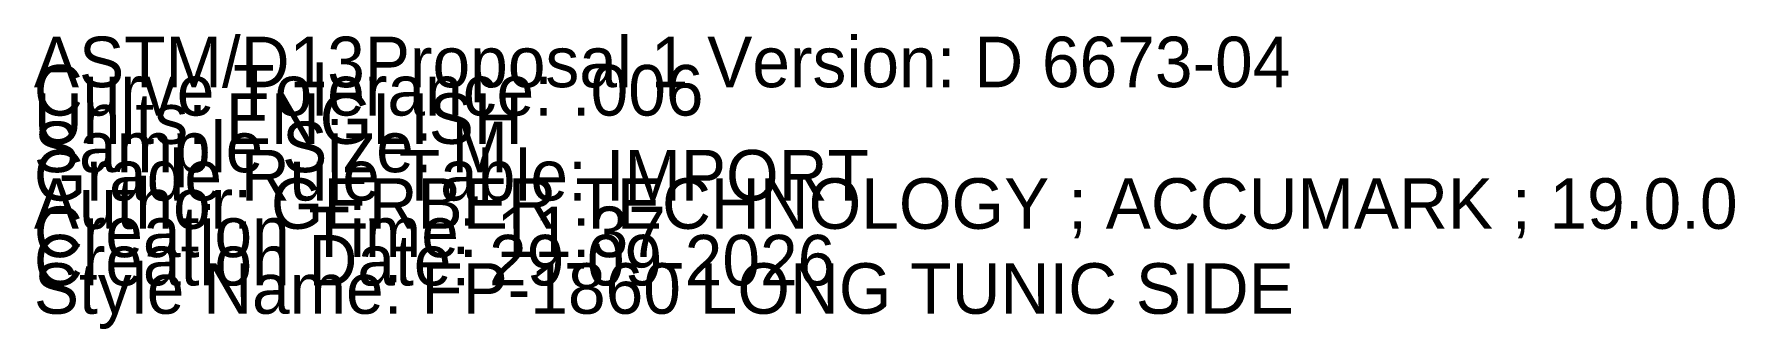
# Model space of a CAD drawing. Extents: x 0 to 212, y -77 to 1.
# Drawn here: x 0 to 8.4, y -0.08 to 1.38 of the extents above; entities outside this region: 1.
import ezdxf

# ---------------------------------------------------------------- set-up
doc = ezdxf.new("R2010")
doc.units = 0

# ---------------------------------------------------------------- blocks, each defined once
blk = doc.blocks.new('FP-1860 LONG TUNIC SIDE_M')
at = {"layer": '1'}
for points in [[(179.7414, -76.7863), (179.822, -70.5281)], [(179.822, -70.5281), (183.7478, -70.7555), (186.0814, -70.8917), (188.4147, -71.0302), (190.748, -71.1717), (193.0811, -71.3176), (195.4151, -71.4688), (196.2816, -71.527), (199.2818, -71.7469), (199.5108, -71.7632), (199.7382, -71.7783), (199.9639, -71.7911), (200.1882, -71.8008), (200.3988, -71.8061), (200.6106, -71.8083), (200.8236, -71.808), (201.0379, -71.8058), (201.2531, -71.8023), (201.597, -71.7951), (201.94, -71.7858), (202.2822, -71.7737), (202.6238, -71.7582), (202.9657, -71.7401), (203.3083, -71.7197), (203.5137, -71.7065), (203.7178, -71.6923), (203.9203, -71.6763), (204.1213, -71.6577), (204.3212, -71.636), (204.5353, -71.6089), (204.7531, -71.5793), (204.9755, -71.5496), (205.2026, -71.5225), (205.4336, -71.5011), (205.6165, -71.4897), (205.7971, -71.4828), (205.976, -71.4792), (206.1528, -71.4779), (206.3274, -71.4779), (206.5002, -71.4783), (207.0214, -71.4788), (207.5462, -71.4879), (208.0706, -71.5064), (208.5941, -71.5332), (208.9433, -71.5561), (209.2902, -71.5819), (212.3524, -71.8211)], [(212.3524, -71.8211), (209.4156, -72.4439), (209.153, -72.5074), (208.8912, -72.5797), (208.6275, -72.6583), (208.3671, -72.7398), (208.1154, -72.8274), (207.8723, -72.9241), (207.6427, -73.031), (207.4239, -73.1549), (207.2085, -73.2953), (206.9999, -73.4469), (206.8003, -73.6089), (206.6104, -73.78), (206.4328, -73.9596), (206.2682, -74.1481), (206.1182, -74.3444), (205.9837, -74.5497), (205.8636, -74.7635), (205.7588, -74.9834), (205.5659, -75.4709)], [(205.5659, -75.4709), (196.5341, -75.4745), (179.7414, -76.7863)]]:
    blk.add_lwpolyline(points, dxfattribs=at)
at = {"layer": '14'}
for points in [[(181.323, -76.2678), (181.3907, -71.0133)], [(181.3907, -71.0133), (183.7248, -71.1485), (186.0581, -71.2847), (188.3908, -71.4231), (190.7234, -71.5646), (193.0561, -71.7105), (195.3892, -71.8616), (196.254, -71.9197), (199.2534, -72.1395), (199.4837, -72.1559), (199.7139, -72.1712), (199.9442, -72.1843), (200.1747, -72.1942), (200.3917, -72.1997), (200.6088, -72.202), (200.8259, -72.2017), (201.0431, -72.1994), (201.2603, -72.1959), (201.6064, -72.1887), (201.9523, -72.1793), (202.2981, -72.167), (202.6431, -72.1514), (202.9878, -72.1331), (203.3326, -72.1126), (203.5399, -72.0993), (203.747, -72.0849), (203.9539, -72.0685), (204.1606, -72.0494), (204.3671, -72.027), (204.5865, -71.9992), (204.8056, -71.9694), (205.0248, -71.9402), (205.2441, -71.914), (205.464, -71.8936), (205.6362, -71.8829), (205.8086, -71.8763), (205.9813, -71.8728), (206.1541, -71.8716), (206.3269, -71.8716), (206.4998, -71.872), (207.0178, -71.8725), (207.5358, -71.8814), (208.0536, -71.8997), (208.5711, -71.9262), (208.9158, -71.9488), (209.2603, -71.9744), (209.6047, -72.0013)], [(209.6047, -72.0013), (209.3284, -72.0599), (209.0543, -72.1262), (208.7826, -72.2012), (208.5124, -72.2817), (208.2435, -72.3659), (207.9778, -72.4584), (207.7164, -72.5624), (207.4623, -72.6806), (207.2191, -72.8184), (206.9852, -72.9709), (206.7599, -73.1345), (206.5443, -73.3096), (206.3384, -73.495), (206.1442, -73.6914), (205.9631, -73.8988), (205.7967, -74.1167), (205.647, -74.3451), (205.5138, -74.5822), (205.3976, -74.8261), (205.2982, -75.0773)], [(205.2982, -75.0773), (196.5186, -75.0808), (181.323, -76.2678)]]:
    blk.add_lwpolyline(points, dxfattribs=at)
at = {"layer": '2'}
for p in [(179.822, -70.5281), (179.822, -70.5281), (181.3907, -71.0133), (181.3907, -71.0133), (199.2818, -71.7469), (212.3524, -71.8211), (212.3524, -71.8211), (209.6047, -72.0013), (209.6047, -72.0013), (199.2534, -72.1395), (191.9206, -73.6406), (199.0072, -73.6406), (196.5186, -75.0808), (205.2982, -75.0773), (205.2982, -75.0773), (196.5341, -75.4745), (205.5659, -75.4709), (205.5659, -75.4709), (181.323, -76.2678), (181.323, -76.2678), (179.7414, -76.7863), (179.7414, -76.7863)]:
    blk.add_point(p, dxfattribs=at)
at = {"layer": '3'}
for p in [(183.7478, -70.7555), (186.0814, -70.8917), (188.4147, -71.0302), (183.7248, -71.1485), (190.748, -71.1717), (186.0581, -71.2847), (193.0811, -71.3176), (188.3908, -71.4231), (195.4151, -71.4688), (205.4336, -71.5011), (205.6165, -71.4897), (205.7971, -71.4828), (205.976, -71.4792), (206.1528, -71.4779), (206.3274, -71.4779), (206.5002, -71.4783), (207.0214, -71.4788), (207.5462, -71.4879), (190.7234, -71.5646), (196.2816, -71.527), (204.7531, -71.5793), (204.9755, -71.5496), (205.2026, -71.5225), (208.0706, -71.5064), (208.5941, -71.5332), (208.9433, -71.5561), (209.2902, -71.5819), (204.1213, -71.6577), (204.3212, -71.636), (204.5353, -71.6089), (193.0561, -71.7105), (202.9657, -71.7401), (203.3083, -71.7197), (203.5137, -71.7065), (203.7178, -71.6923), (203.9203, -71.6763), (199.5108, -71.7632), (199.7382, -71.7783), (199.9639, -71.7911), (200.1882, -71.8008), (200.3988, -71.8061), (200.6106, -71.8083), (200.8236, -71.808), (201.0379, -71.8058), (201.2531, -71.8023), (201.597, -71.7951), (201.94, -71.7858), (202.2822, -71.7737), (202.6238, -71.7582), (195.3892, -71.8616), (196.254, -71.9197), (205.2441, -71.914), (205.464, -71.8936), (205.6362, -71.8829), (205.8086, -71.8763), (205.9813, -71.8728), (206.1541, -71.8716), (206.3269, -71.8716), (206.4998, -71.872), (207.0178, -71.8725), (207.5358, -71.8814), (208.0536, -71.8997), (204.5865, -71.9992), (204.8056, -71.9694), (205.0248, -71.9402), (208.5711, -71.9262), (208.9158, -71.9488), (209.2603, -71.9744), (203.747, -72.0849), (203.9539, -72.0685), (204.1606, -72.0494), (204.3671, -72.027), (209.3284, -72.0599), (199.4837, -72.1559), (199.7139, -72.1712), (202.2981, -72.167), (202.6431, -72.1514), (202.9878, -72.1331), (203.3326, -72.1126), (203.5399, -72.0993), (209.0543, -72.1262), (199.9442, -72.1843), (200.1747, -72.1942), (200.3917, -72.1997), (200.6088, -72.202), (200.8259, -72.2017), (201.0431, -72.1994), (201.2603, -72.1959), (201.6064, -72.1887), (201.9523, -72.1793), (208.7826, -72.2012), (208.5124, -72.2817), (208.2435, -72.3659), (207.9778, -72.4584), (209.153, -72.5074), (209.4156, -72.4439), (207.7164, -72.5624), (208.8912, -72.5797), (208.6275, -72.6583), (207.4623, -72.6806), (208.3671, -72.7398), (207.2191, -72.8184), (208.1154, -72.8274), (207.8723, -72.9241), (206.9852, -72.9709), (207.6427, -73.031), (206.7599, -73.1345), (207.4239, -73.1549), (206.5443, -73.3096), (207.2085, -73.2953), (206.3384, -73.495), (206.9999, -73.4469), (206.8003, -73.6089), (206.1442, -73.6914), (206.6104, -73.78), (205.9631, -73.8988), (206.4328, -73.9596), (205.7967, -74.1167), (206.2682, -74.1481), (205.647, -74.3451), (206.1182, -74.3444), (205.5138, -74.5822), (205.9837, -74.5497), (205.8636, -74.7635), (205.3976, -74.8261), (205.7588, -74.9834)]:
    blk.add_point(p, dxfattribs=at)
at = {"layer": '5'}
blk.add_line((191.9206, -73.6406), (199.0072, -73.6406), dxfattribs=at)
at = {"layer": '7'}
blk.add_line((191.9206, -73.6406), (199.0072, -73.6406), dxfattribs=at)
at = {"layer": '84'}
for points in [[(179.7414, -76.7863), (179.822, -70.5281)], [(179.822, -70.5281), (183.7478, -70.7555), (186.0814, -70.8917), (188.4147, -71.0302), (190.748, -71.1717), (193.0811, -71.3176), (195.4151, -71.4688), (196.2816, -71.527), (199.2818, -71.7469), (199.5108, -71.7632), (199.7382, -71.7783), (199.9639, -71.7911), (200.1882, -71.8008), (200.3988, -71.8061), (200.6106, -71.8083), (200.8236, -71.808), (201.0379, -71.8058), (201.2531, -71.8023), (201.597, -71.7951), (201.94, -71.7858), (202.2822, -71.7737), (202.6238, -71.7582), (202.9657, -71.7401), (203.3083, -71.7197), (203.5137, -71.7065), (203.7178, -71.6923), (203.9203, -71.6763), (204.1213, -71.6577), (204.3212, -71.636), (204.5353, -71.6089), (204.7531, -71.5793), (204.9755, -71.5496), (205.2026, -71.5225), (205.4336, -71.5011), (205.6165, -71.4897), (205.7971, -71.4828), (205.976, -71.4792), (206.1528, -71.4779), (206.3274, -71.4779), (206.5002, -71.4783), (207.0214, -71.4788), (207.5462, -71.4879), (208.0706, -71.5064), (208.5941, -71.5332), (208.9433, -71.5561), (209.2902, -71.5819), (212.3524, -71.8211)], [(212.3524, -71.8211), (209.4156, -72.4439), (209.153, -72.5074), (208.8912, -72.5797), (208.6275, -72.6583), (208.3671, -72.7398), (208.1154, -72.8274), (207.8723, -72.9241), (207.6427, -73.031), (207.4239, -73.1549), (207.2085, -73.2953), (206.9999, -73.4469), (206.8003, -73.6089), (206.6104, -73.78), (206.4328, -73.9596), (206.2682, -74.1481), (206.1182, -74.3444), (205.9837, -74.5497), (205.8636, -74.7635), (205.7588, -74.9834), (205.5659, -75.4709)], [(205.5659, -75.4709), (196.5341, -75.4745), (179.7414, -76.7863)]]:
    blk.add_lwpolyline(points, dxfattribs=at)
at = {"layer": '87'}
for points in [[(181.323, -76.2678), (181.3907, -71.0133)], [(181.3907, -71.0133), (183.7248, -71.1485), (186.0581, -71.2847), (188.3908, -71.4231), (190.7234, -71.5646), (193.0561, -71.7105), (195.3892, -71.8616), (196.254, -71.9197), (199.2534, -72.1395), (199.4837, -72.1559), (199.7139, -72.1712), (199.9442, -72.1843), (200.1747, -72.1942), (200.3917, -72.1997), (200.6088, -72.202), (200.8259, -72.2017), (201.0431, -72.1994), (201.2603, -72.1959), (201.6064, -72.1887), (201.9523, -72.1793), (202.2981, -72.167), (202.6431, -72.1514), (202.9878, -72.1331), (203.3326, -72.1126), (203.5399, -72.0993), (203.747, -72.0849), (203.9539, -72.0685), (204.1606, -72.0494), (204.3671, -72.027), (204.5865, -71.9992), (204.8056, -71.9694), (205.0248, -71.9402), (205.2441, -71.914), (205.464, -71.8936), (205.6362, -71.8829), (205.8086, -71.8763), (205.9813, -71.8728), (206.1541, -71.8716), (206.3269, -71.8716), (206.4998, -71.872), (207.0178, -71.8725), (207.5358, -71.8814), (208.0536, -71.8997), (208.5711, -71.9262), (208.9158, -71.9488), (209.2603, -71.9744), (209.6047, -72.0013)], [(209.6047, -72.0013), (209.3284, -72.0599), (209.0543, -72.1262), (208.7826, -72.2012), (208.5124, -72.2817), (208.2435, -72.3659), (207.9778, -72.4584), (207.7164, -72.5624), (207.4623, -72.6806), (207.2191, -72.8184), (206.9852, -72.9709), (206.7599, -73.1345), (206.5443, -73.3096), (206.3384, -73.495), (206.1442, -73.6914), (205.9631, -73.8988), (205.7967, -74.1167), (205.647, -74.3451), (205.5138, -74.5822), (205.3976, -74.8261), (205.2982, -75.0773)], [(205.2982, -75.0773), (196.5186, -75.0808), (181.323, -76.2678)]]:
    blk.add_lwpolyline(points, dxfattribs=at)
at = {"layer": '1'}
for s, p in [('SIZE: M', (196.0469, -73.0972)), ('CATEGORY: BODY_BACK_PANEL_1954911', (196.0469, -73.2372)), ('ANNOTATION', (196.0469, -73.3772)), ('Quantity: 1,0', (196.0469, -73.5172)), ('Piece Name: FP-1860 LONG TUNIC SIDE', (196.0469, -73.6572))]:
    blk.add_text(s, height=0.25, dxfattribs=at).set_placement(p)

msp = doc.modelspace()

# ---------------------------------------------------------------- block references
at = {"layer": '1'}
msp.add_blockref('FP-1860 LONG TUNIC SIDE_M', (0, 0), dxfattribs=at)

# ---------------------------------------------------------------- texts
for s, p in [('ASTM/D13Proposal 1 Version: D 6673-04', (0, 1.12)), ('Curve Tolerance: .006', (0, 0.98)), ('Units: ENGLISH', (0, 0.84)), ('Sample Size: M', (0, 0.7)), ('Grade Rule Table: IMPORT', (0, 0.56)), ('Author: GERBER TECHNOLOGY ; ACCUMARK ; 19.0.0', (0, 0.42)), ('Creation Time: 11:37', (0, 0.28)), ('Creation Date: 29-09-2026', (0, 0.14)), ('Style Name: FP-1860 LONG TUNIC SIDE', (0, 0))]:
    msp.add_text(s, height=0.25, dxfattribs=at).set_placement(p)

doc.saveas('drawing.dxf')
